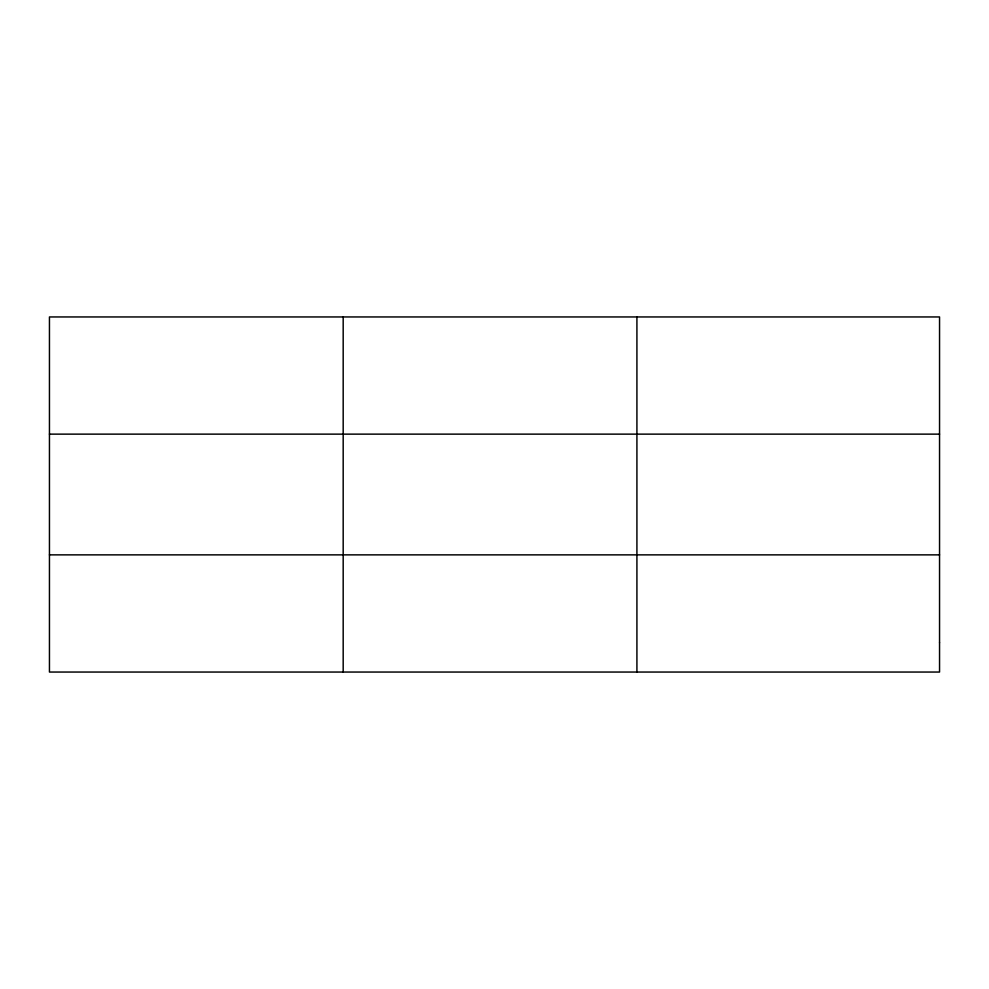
<?xml version="1.0" encoding="UTF-8"?>
<svg xmlns="http://www.w3.org/2000/svg" width="989" height="989" viewBox="0 0 989 989"><rect width="100%" height="100%" fill="white"/><g stroke="black" fill="none" stroke-linecap="round" stroke-linejoin="round"><path stroke-width="1.48" d="M343.183 316.95L343.183 672.05M636.916 316.95L636.916 672.05M49.45 434.134L939.55 434.134M49.45 554.866L939.55 554.866M939.55 642.751L939.55 672.05L49.45 672.05L49.45 316.95L939.55 316.95L939.55 642.751"/></g></svg>
